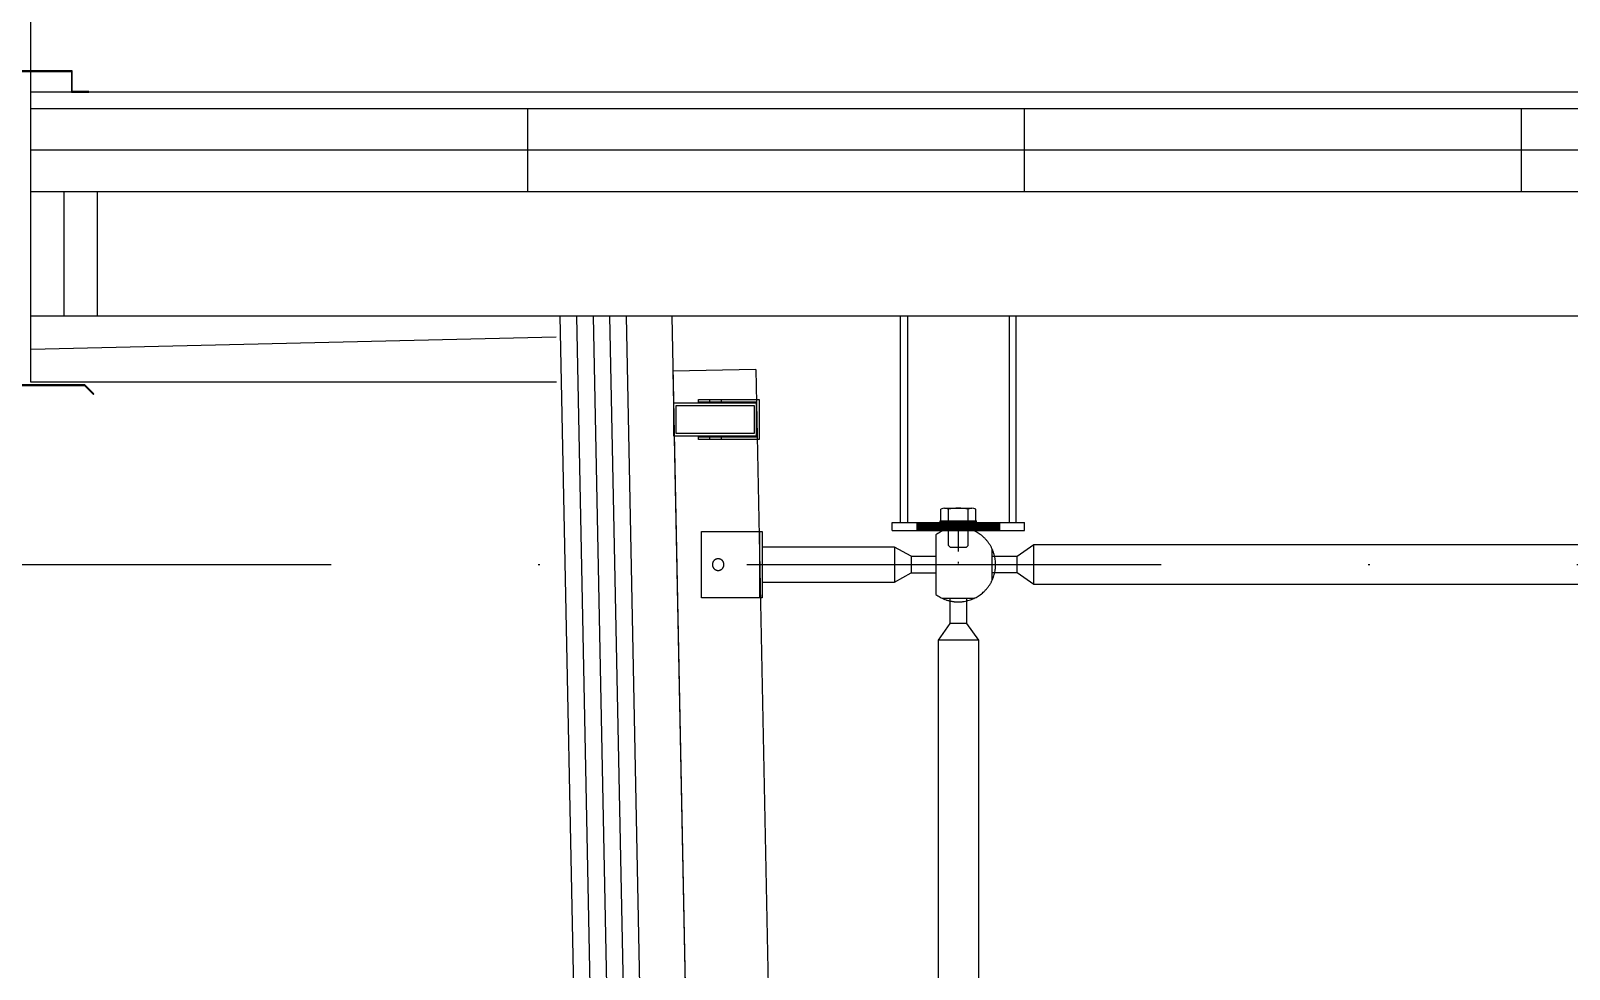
# Model space of a CAD drawing. Header units: centimetres. Extents: x 26569 to 160723, y -3143 to 14565.
# Drawn here: x 45784 to 45876.9, y 3238.5 to 3295.1 of the extents above; entities that cross this region are included whole.
import ezdxf

# ---------------------------------------------------------------- set-up
doc = ezdxf.new("R2010")
doc.units = ezdxf.units.CM
doc.header["$LTSCALE"] = 100
for name, pattern in [('DASHDOT2', [0.5, 0.25, -0.125, 0, -0.125]), ('HIDDEN', [9.525, 6.35, -3.175]), ('HIDDEN2', [0.1875, 0.125, -0.0625])]:
    doc.linetypes.add(name, pattern=pattern)
for name, color, linetype in [('A-ANNO-DIMS', 187, 'Continuous'), ('A-ANNO-GRID', 155, 'DASHDOT2'), ('A-ELEV-01', 255, 'Continuous'), ('A-ELEV-02', 253, 'Continuous'), ('A-ELEV-03', 251, 'Continuous'), ('A-ELEV-04', 250, 'Continuous'), ('A-WALL-INSL', 249, 'Continuous'), ('A-WALL-SNWPNL', 200, 'Continuous'), ('A-WALL-STEL', 202, 'Continuous'), ('K_TRAPEZ ÇATI', 114, 'Continuous'), ('S-STEL', 3, 'Continuous')]:
    doc.layers.add(name, color=color, linetype=linetype)
doc.layers.add('cephetutucu', color=8, linetype='Continuous', lineweight=25)
doc.linetypes.add('BATTING', pattern='A,0.00254,-2.54,[134,ltypeshp.shx,S=2.54,R=0,X=-2.54,Y=0],-5.08,[134,ltypeshp.shx,S=2.54,R=180,X=2.54,Y=0],-2.54', length=10.16254)
pattern_1 = [(225, (292.73155, 1032.0001), (0.088388348, -0.088388348), [])]

# ---------------------------------------------------------------- blocks, each defined once
blk = doc.blocks.new('A$C9ce80890')
at = {"layer": 'cephetutucu'}
h = blk.add_hatch(dxfattribs=at)
h.set_pattern_fill('ANSI31', color=256, angle=180)
h.set_pattern_definition(pattern_1)
h.paths.add_polyline_path([(41, 68), (51, 68), (51, 80), (41, 80)])
h.paths.add_polyline_path([(41, 30), (51, 30), (51, 68), (41, 68)])
h.paths.add_polyline_path([(41, 80), (51, 80), (51, 92), (41, 92)])
h.paths.add_polyline_path([(41, 92), (51, 92), (51, 130), (41, 130)])
h = blk.add_hatch(dxfattribs=at)
h.set_pattern_fill('ANSI31', color=256, angle=180)
h.set_pattern_definition(pattern_1)
h.paths.add_polyline_path([(41, 68), (51, 68), (51, 80), (41, 80)])
h.paths.add_polyline_path([(41, 67), (51, 67), (51, 68), (41, 68)])
h.paths.add_polyline_path([(41, 80), (51, 80), (51, 92), (41, 92)])
h.paths.add_polyline_path([(41, 92), (51, 92), (51, 93), (41, 93)])
for p, q in [((41, 160), (51, 160)), ((41, 160), (41, 0)), ((51, 160), (51, 0)), ((51, 150), (300, 150)), ((300, 141.2), (51, 141.2)), ((41, 55), (41, 105)), ((41, 101.8), (41, 58.2)), ((41, 98.5), (41, 61.5)), ((41, 93), (51, 93)), ((51, 102), (53, 102)), ((51, 58), (51, 102)), ((53, 102), (53, 58)), ((53, 101), (67, 101)), ((53, 101), (53, 59)), ((68, 96.5), (68, 63.5)), ((23, 92), (21, 90)), ((21, 90), (21, 70)), ((23, 92), (68, 92)), ((23, 68), (21, 70)), ((23, 68), (67, 68)), ((41, 67), (51, 67)), ((51, 58), (53, 58)), ((53, 59), (67, 59)), ((68, 68), (68, 63.5)), ((300, 18.8), (51, 18.8)), ((41, 0), (51, 0)), ((51, 10), (300, 10))]:
    blk.add_line(p, q, dxfattribs=at)
at = {"layer": 'cephetutucu', "linetype": 'DASHDOT2'}
blk.add_line((41, 80), (0, 80), dxfattribs=at)
at = {"layer": 'cephetutucu'}
for centre, radius, start, end in [((57.4, 96.5), 10.6, 334.9424, 25.0576), ((-4.5, 80), 72.5, 350.4727, 9.5273), ((57.4, 63.5), 10.6, 334.9424, 25.0576)]:
    blk.add_arc(centre, radius, start, end, dxfattribs=at)

msp = doc.modelspace()

# ---------------------------------------------------------------- linework, layer by layer
at = {"layer": 'A-ANNO-DIMS', "linetype": 'HIDDEN2'}
msp.add_line((45783.992, 3284.524), (45783.992, 3387.676), dxfattribs=at)
at = {"layer": 'A-ANNO-GRID'}
msp.add_line((45476.533, 3262.912), (46260.768, 3262.912), dxfattribs=at)
at = {"layer": 'A-ELEV-01'}
for points in [[(46203.992, 3277.9), (45819.942, 3277.9)], [(45827.757, 3274.679), (45822.758, 3274.579)], [(45822.758, 3274.579), (45823.742, 3225.399)], [(45827.757, 3274.679), (45828.743, 3225.399)]]:
    msp.add_lwpolyline(points, dxfattribs=at)
at = {"layer": 'A-ELEV-02'}
for points in [[(45827.815, 3270.609), (45827.815, 3272.709), (45824.315, 3272.709), (45824.315, 3272.859), (45827.965, 3272.859), (45827.965, 3270.459), (45824.315, 3270.459), (45824.315, 3270.609)], [(45824.493, 3260.9), (45824.493, 3264.9), (45828.143, 3264.9), (45828.143, 3260.9)], [(45825.493, 3263.25), (45825.485, 3263.249), (45825.477, 3263.249), (45825.47, 3263.249), (45825.462, 3263.248), (45825.454, 3263.247), (45825.446, 3263.246), (45825.438, 3263.245), (45825.429, 3263.244), (45825.421, 3263.242), (45825.413, 3263.24), (45825.405, 3263.238), (45825.397, 3263.236), (45825.389, 3263.234), (45825.38, 3263.231), (45825.372, 3263.228), (45825.364, 3263.225), (45825.356, 3263.222), (45825.348, 3263.218), (45825.34, 3263.214), (45825.332, 3263.21), (45825.325, 3263.206), (45825.317, 3263.202), (45825.309, 3263.197), (45825.302, 3263.193), (45825.294, 3263.188), (45825.287, 3263.182), (45825.28, 3263.177), (45825.272, 3263.171), (45825.266, 3263.166), (45825.259, 3263.16), (45825.252, 3263.153), (45825.246, 3263.147), (45825.239, 3263.141), (45825.233, 3263.134), (45825.227, 3263.127), (45825.221, 3263.12), (45825.216, 3263.113), (45825.21, 3263.106), (45825.205, 3263.099), (45825.2, 3263.091), (45825.195, 3263.084), (45825.191, 3263.076), (45825.186, 3263.068), (45825.182, 3263.06), (45825.178, 3263.052), (45825.174, 3263.044), (45825.171, 3263.036), (45825.168, 3263.028), (45825.165, 3263.02), (45825.162, 3263.012), (45825.159, 3263.004), (45825.157, 3262.996), (45825.154, 3262.988), (45825.152, 3262.98), (45825.151, 3262.971), (45825.149, 3262.963), (45825.148, 3262.955), (45825.146, 3262.947), (45825.145, 3262.939), (45825.145, 3262.931), (45825.144, 3262.923), (45825.143, 3262.915), (45825.143, 3262.907), (45825.143, 3262.9), (45825.143, 3262.892), (45825.143, 3262.884), (45825.144, 3262.876), (45825.145, 3262.868), (45825.145, 3262.86), (45825.146, 3262.852), (45825.148, 3262.844), (45825.149, 3262.836), (45825.151, 3262.828), (45825.152, 3262.82), (45825.154, 3262.811), (45825.157, 3262.803), (45825.159, 3262.795), (45825.162, 3262.787), (45825.165, 3262.779), (45825.168, 3262.771), (45825.171, 3262.763), (45825.174, 3262.755), (45825.178, 3262.747), (45825.182, 3262.739), (45825.186, 3262.731), (45825.191, 3262.723), (45825.195, 3262.716), (45825.2, 3262.708), (45825.205, 3262.701), (45825.21, 3262.693), (45825.216, 3262.686), (45825.221, 3262.679), (45825.227, 3262.672), (45825.233, 3262.665), (45825.239, 3262.659), (45825.246, 3262.652), (45825.252, 3262.646), (45825.259, 3262.64), (45825.266, 3262.634), (45825.272, 3262.628), (45825.28, 3262.622), (45825.287, 3262.617), (45825.294, 3262.612), (45825.302, 3262.607), (45825.309, 3262.602), (45825.317, 3262.597), (45825.325, 3262.593), (45825.332, 3262.589), (45825.34, 3262.585), (45825.348, 3262.581), (45825.356, 3262.577), (45825.364, 3262.574), (45825.372, 3262.571), (45825.38, 3262.568), (45825.389, 3262.566), (45825.397, 3262.563), (45825.405, 3262.561), (45825.413, 3262.559), (45825.421, 3262.557), (45825.429, 3262.555), (45825.438, 3262.554), (45825.446, 3262.553), (45825.454, 3262.552), (45825.462, 3262.551), (45825.47, 3262.55), (45825.477, 3262.55), (45825.485, 3262.55), (45825.493, 3262.55), (45825.501, 3262.55), (45825.509, 3262.55), (45825.517, 3262.55), (45825.525, 3262.551), (45825.533, 3262.552), (45825.541, 3262.553), (45825.549, 3262.554), (45825.557, 3262.555), (45825.565, 3262.557), (45825.573, 3262.559), (45825.581, 3262.561), (45825.589, 3262.563), (45825.598, 3262.566), (45825.606, 3262.568), (45825.614, 3262.571), (45825.622, 3262.574), (45825.63, 3262.577), (45825.638, 3262.581), (45825.646, 3262.585), (45825.654, 3262.589), (45825.662, 3262.593), (45825.669, 3262.597), (45825.677, 3262.602), (45825.685, 3262.607), (45825.692, 3262.612), (45825.699, 3262.617), (45825.707, 3262.622), (45825.714, 3262.628), (45825.721, 3262.634), (45825.727, 3262.64), (45825.734, 3262.646), (45825.741, 3262.652), (45825.747, 3262.659), (45825.753, 3262.665), (45825.759, 3262.672), (45825.765, 3262.679), (45825.77, 3262.686), (45825.776, 3262.693), (45825.781, 3262.701), (45825.786, 3262.708), (45825.791, 3262.716), (45825.795, 3262.723), (45825.8, 3262.731), (45825.804, 3262.739), (45825.808, 3262.747), (45825.812, 3262.755), (45825.815, 3262.763), (45825.819, 3262.771), (45825.822, 3262.779), (45825.824, 3262.787), (45825.827, 3262.795), (45825.83, 3262.803), (45825.832, 3262.811), (45825.834, 3262.82), (45825.836, 3262.828), (45825.837, 3262.836), (45825.839, 3262.844), (45825.84, 3262.852), (45825.841, 3262.86), (45825.842, 3262.868), (45825.842, 3262.876), (45825.843, 3262.884), (45825.843, 3262.892), (45825.843, 3262.9), (45825.843, 3262.907), (45825.843, 3262.915), (45825.842, 3262.923), (45825.842, 3262.931), (45825.841, 3262.939), (45825.84, 3262.947), (45825.839, 3262.955), (45825.837, 3262.963), (45825.836, 3262.971), (45825.834, 3262.98), (45825.832, 3262.988), (45825.83, 3262.996), (45825.827, 3263.004), (45825.824, 3263.012), (45825.822, 3263.02), (45825.819, 3263.028), (45825.815, 3263.036), (45825.812, 3263.044), (45825.808, 3263.052), (45825.804, 3263.06), (45825.8, 3263.068), (45825.795, 3263.076), (45825.791, 3263.084), (45825.786, 3263.091), (45825.781, 3263.099), (45825.776, 3263.106), (45825.77, 3263.113), (45825.765, 3263.12), (45825.759, 3263.127), (45825.753, 3263.134), (45825.747, 3263.141), (45825.741, 3263.147), (45825.734, 3263.153), (45825.727, 3263.16), (45825.721, 3263.166), (45825.714, 3263.171), (45825.707, 3263.177), (45825.699, 3263.182), (45825.692, 3263.188), (45825.685, 3263.193), (45825.677, 3263.197), (45825.669, 3263.202), (45825.662, 3263.206), (45825.654, 3263.21), (45825.646, 3263.214), (45825.638, 3263.218), (45825.63, 3263.222), (45825.622, 3263.225), (45825.614, 3263.228), (45825.606, 3263.231), (45825.598, 3263.234), (45825.589, 3263.236), (45825.581, 3263.238), (45825.573, 3263.24), (45825.565, 3263.242), (45825.557, 3263.244), (45825.549, 3263.245), (45825.541, 3263.246), (45825.533, 3263.247), (45825.525, 3263.248), (45825.517, 3263.249), (45825.509, 3263.249), (45825.501, 3263.249)]]:
    msp.add_lwpolyline(points, close=True, dxfattribs=at)
for points in [[(45824.965, 3272.859), (45824.965, 3272.709)], [(45825.665, 3272.859), (45825.665, 3272.709)], [(45824.965, 3270.609), (45824.965, 3270.459)], [(45825.665, 3270.609), (45825.665, 3270.459)], [(45838.642, 3261.1), (45838.702, 3261.056), (45838.764, 3261.014), (45838.828, 3260.974), (45838.894, 3260.936), (45838.962, 3260.899), (45839.031, 3260.865), (45839.102, 3260.833), (45839.174, 3260.804), (45839.248, 3260.776), (45839.285, 3260.764), (45839.322, 3260.751), (45839.36, 3260.74), (45839.398, 3260.729), (45839.437, 3260.719), (45839.475, 3260.71), (45839.514, 3260.701), (45839.553, 3260.693), (45839.592, 3260.685), (45839.632, 3260.679), (45839.671, 3260.673), (45839.711, 3260.667), (45839.75, 3260.663), (45839.79, 3260.659), (45839.83, 3260.655), (45839.87, 3260.653), (45839.91, 3260.651), (45839.95, 3260.65), (45839.989, 3260.65), (45840.029, 3260.65), (45840.069, 3260.651), (45840.109, 3260.653), (45840.148, 3260.655), (45840.188, 3260.658), (45840.227, 3260.662), (45840.267, 3260.666), (45840.306, 3260.672), (45840.345, 3260.677), (45840.422, 3260.691), (45840.498, 3260.707), (45840.574, 3260.726), (45840.648, 3260.747), (45840.721, 3260.771), (45840.793, 3260.797), (45840.863, 3260.825), (45840.931, 3260.855), (45840.998, 3260.887), (45841.064, 3260.921), (45841.129, 3260.958), (45841.194, 3260.997), (45841.258, 3261.039), (45841.32, 3261.083), (45841.382, 3261.13), (45841.442, 3261.179), (45841.501, 3261.23), (45841.558, 3261.284), (45841.586, 3261.312), (45841.614, 3261.34), (45841.641, 3261.369), (45841.668, 3261.398), (45841.694, 3261.428), (45841.72, 3261.458), (45841.745, 3261.489), (45841.77, 3261.52), (45841.794, 3261.552), (45841.817, 3261.584), (45841.84, 3261.616), (45841.863, 3261.649), (45841.885, 3261.683), (45841.906, 3261.717), (45841.927, 3261.751), (45841.947, 3261.785), (45841.966, 3261.82), (45841.985, 3261.855), (45842.003, 3261.891), (45842.021, 3261.927), (45842.038, 3261.963), (45842.054, 3261.999), (45842.07, 3262.036), (45842.085, 3262.072), (45842.099, 3262.109), (45842.112, 3262.146), (45842.125, 3262.184), (45842.137, 3262.221), (45842.16, 3262.296), (45842.179, 3262.372), (45842.196, 3262.448), (45842.21, 3262.524), (45842.222, 3262.6), (45842.231, 3262.675), (45842.237, 3262.75), (45842.241, 3262.825), (45842.242, 3262.9), (45842.241, 3262.974), (45842.237, 3263.049), (45842.231, 3263.124), (45842.222, 3263.2), (45842.21, 3263.275), (45842.196, 3263.351), (45842.179, 3263.427), (45842.16, 3263.503), (45842.137, 3263.578), (45842.125, 3263.615), (45842.112, 3263.653), (45842.099, 3263.69), (45842.085, 3263.727), (45842.07, 3263.764), (45842.054, 3263.8), (45842.038, 3263.836), (45842.021, 3263.872), (45842.003, 3263.908), (45841.985, 3263.944), (45841.966, 3263.979), (45841.947, 3264.014), (45841.927, 3264.048), (45841.906, 3264.082), (45841.885, 3264.116), (45841.863, 3264.15), (45841.84, 3264.183), (45841.817, 3264.215), (45841.794, 3264.247), (45841.77, 3264.279), (45841.745, 3264.31), (45841.72, 3264.341), (45841.694, 3264.371), (45841.668, 3264.401), (45841.641, 3264.43), (45841.614, 3264.459), (45841.586, 3264.487), (45841.558, 3264.515), (45841.501, 3264.569), (45841.442, 3264.62), (45841.382, 3264.669), (45841.32, 3264.716), (45841.258, 3264.76), (45841.194, 3264.802), (45841.129, 3264.841), (45841.064, 3264.878), (45840.998, 3264.912), (45840.931, 3264.944), (45840.863, 3264.974), (45840.793, 3265.002), (45840.721, 3265.028), (45840.648, 3265.052), (45840.574, 3265.073), (45840.498, 3265.092), (45840.422, 3265.108), (45840.345, 3265.122), (45840.306, 3265.128), (45840.267, 3265.133), (45840.227, 3265.137), (45840.188, 3265.141), (45840.148, 3265.144), (45840.109, 3265.147), (45840.069, 3265.148), (45840.029, 3265.149), (45839.989, 3265.15), (45839.95, 3265.149), (45839.91, 3265.148), (45839.87, 3265.146), (45839.83, 3265.144), (45839.79, 3265.14), (45839.75, 3265.137), (45839.711, 3265.132), (45839.671, 3265.127), (45839.632, 3265.12), (45839.592, 3265.114), (45839.553, 3265.106), (45839.514, 3265.098), (45839.475, 3265.089), (45839.437, 3265.08), (45839.398, 3265.07), (45839.36, 3265.059), (45839.322, 3265.048), (45839.285, 3265.036), (45839.248, 3265.023), (45839.174, 3264.996), (45839.102, 3264.966), (45839.031, 3264.934), (45838.962, 3264.9), (45838.894, 3264.863), (45838.828, 3264.825), (45838.764, 3264.785), (45838.702, 3264.743), (45838.642, 3264.7)], [(45836.143, 3263.96), (45828.143, 3263.96)], [(45837.143, 3263.4), (45836.143, 3263.96)], [(45836.143, 3263.96), (45836.143, 3261.84)], [(45838.642, 3264.7), (45838.642, 3261.1)], [(45842.042, 3263.4), (45843.542, 3263.4), (45844.542, 3264.107), (45917.942, 3264.107), (45918.942, 3263.4), (45920.442, 3263.4)], [(45844.542, 3261.692), (45844.542, 3264.107)], [(45837.143, 3263.4), (45838.642, 3263.4)], [(45837.143, 3263.4), (45837.143, 3262.4)], [(45842.042, 3261.972), (45842.042, 3263.827)], [(45843.542, 3262.4), (45843.542, 3263.4)], [(45836.143, 3261.84), (45837.143, 3262.4)], [(45837.143, 3262.4), (45838.643, 3262.4)], [(45920.442, 3262.4), (45918.942, 3262.4), (45917.942, 3261.692), (45844.542, 3261.692), (45843.542, 3262.4), (45842.042, 3262.4)], [(45828.143, 3261.84), (45836.143, 3261.84)], [(45839.492, 3185.783), (45839.492, 3187.283), (45838.785, 3188.283), (45838.785, 3258.35), (45839.492, 3259.35), (45839.492, 3260.85)], [(45840.919, 3260.85), (45839.065, 3260.85)], [(45840.492, 3260.85), (45840.492, 3259.35), (45841.2, 3258.35), (45841.2, 3188.283), (45840.492, 3187.283), (45840.492, 3185.783)], [(45840.492, 3259.35), (45839.492, 3259.35)], [(45841.2, 3258.35), (45838.785, 3258.35)]]:
    msp.add_lwpolyline(points, dxfattribs=at)
at = {"layer": 'A-ELEV-02', "linetype": 'HIDDEN', "ltscale": 0.1}
msp.add_lwpolyline([(45827.993, 3264.9), (45827.993, 3260.9)], dxfattribs=at)
at = {"layer": 'A-ELEV-03'}
msp.add_line((46203.992, 3290.4), (45783.992, 3290.4), dxfattribs=at)
at = {"layer": 'A-WALL-INSL', "linetype": 'BATTING', "ltscale": 0.005}
msp.add_line((46203.992, 3287.9), (45783.992, 3287.9), dxfattribs=at)
at = {"layer": 'A-WALL-INSL'}
msp.add_line((45783.992, 3277.9), (45783.992, 3285.4), dxfattribs=at)
at = {"layer": 'A-WALL-INSL', "linetype": 'BATTING', "ltscale": 0.004}
for points in [[(45785.992, 3285.4), (45785.992, 3277.9)], [(45783.992, 3275.9), (45815.716, 3276.65)]]:
    msp.add_lwpolyline(points, dxfattribs=at)
at = {"layer": 'A-WALL-INSL'}
for points in [[(45783.992, 3273.9), (45783.992, 3277.9)], [(45815.941, 3277.9), (45816.991, 3225.4)], [(45817.941, 3277.9), (45818.991, 3225.4)], [(45815.736, 3273.9), (45783.992, 3273.9)]]:
    msp.add_lwpolyline(points, dxfattribs=at)
at = {"layer": 'A-WALL-INSL', "linetype": 'BATTING', "ltscale": 0.002}
for points in [[(45816.941, 3277.9), (45817.991, 3225.38)], [(45818.941, 3277.9), (45819.992, 3225.38)]]:
    msp.add_lwpolyline(points, dxfattribs=at)
at = {"layer": 'A-WALL-SNWPNL', "ltscale": 100}
for p, q in [((46203.992, 3291.4), (45783.992, 3291.4)), ((45813.992, 3285.4), (45813.992, 3290.4)), ((45843.992, 3285.4), (45843.992, 3290.4)), ((45873.992, 3285.4), (45873.992, 3290.4)), ((46203.992, 3285.4), (45783.992, 3285.4)), ((45787.992, 3285.4), (45787.992, 3277.9))]:
    msp.add_line(p, q, dxfattribs=at)
for points in [[(45819.942, 3277.9), (45783.992, 3277.9)], [(45819.942, 3277.9), (45820.992, 3225.4)]]:
    msp.add_lwpolyline(points, dxfattribs=at)
at = {"layer": 'A-WALL-STEL'}
msp.add_lwpolyline([(45787.807, 3273.205), (45787.262, 3273.75), (45782.289, 3273.75), (45781.544, 3292.65), (45786.442, 3292.65), (45786.442, 3291.4), (45787.492, 3291.4), (45787.492, 3291.45), (45786.492, 3291.45), (45786.492, 3292.7), (45781.492, 3292.7), (45782.241, 3273.7), (45787.241, 3273.7), (45787.772, 3273.169)], close=True, dxfattribs=at)
at = {"layer": 'K_TRAPEZ ÇATI', "ltscale": 100}
msp.add_lwpolyline([(45822.692, 3277.9), (45823.742, 3225.4)], dxfattribs=at)
at = {"layer": 'S-STEL'}
for points in [[(45827.815, 3272.659), (45827.815, 3270.659), (45822.815, 3270.659), (45822.815, 3272.659)], [(45827.665, 3272.509), (45827.665, 3270.809), (45822.965, 3270.809), (45822.965, 3272.509)]]:
    msp.add_lwpolyline(points, close=True, dxfattribs=at)

# ---------------------------------------------------------------- block references
at = {"layer": 'A-ELEV-04', "xscale": 0.05, "yscale": 0.05, "zscale": 0.05, "rotation": 90}
msp.add_blockref('A$C9ce80890', (45843.992, 3262.9), dxfattribs=at)

doc.saveas('drawing.dxf')
